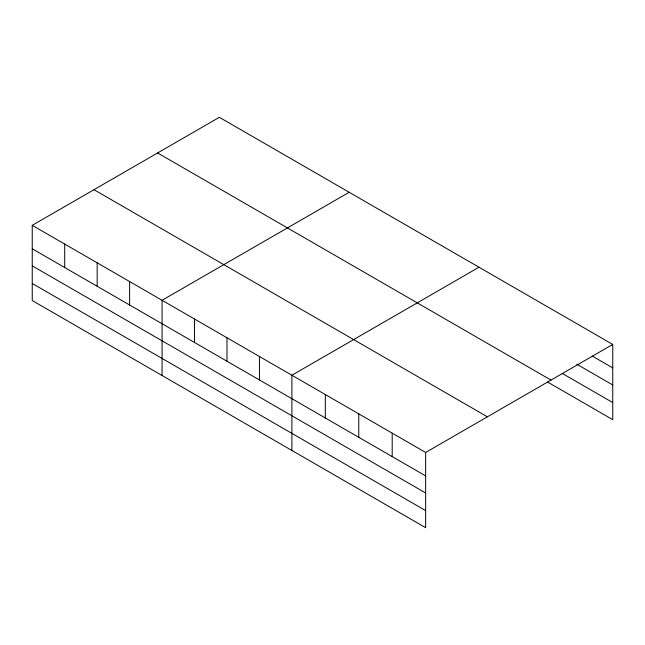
<?xml version="1.0" encoding="UTF-8"?>
<svg xmlns="http://www.w3.org/2000/svg" width="645" height="645" viewBox="0 0 645 645"><rect width="100%" height="100%" fill="white"/><g stroke="black" fill="none" stroke-linecap="round" stroke-linejoin="round"><path stroke-width="0.97" d="M425.644 492.998L425.644 452.468L32.25 225.339L32.25 300.554L425.644 527.683L425.644 492.998L32.25 265.869M547.589 382.034L612.75 419.661L612.75 344.446L219.356 117.317L32.25 225.339M349.179 192.266L162.072 300.296L162.072 375.511M478.993 267.224L291.895 375.245L291.895 450.46M425.644 452.468L612.75 344.446M592.175 356.008L612.75 367.892M576.743 364.183L612.75 384.976M562.166 373.366L612.75 402.577M157.614 152.962L551.007 380.09M93.993 189.695L487.386 416.815M32.25 248.793L425.644 475.913M32.25 283.478L425.644 510.598M392.208 433.158L392.208 456.612M358.765 413.856L358.765 437.302M325.33 394.547L325.33 418M259.435 356.508L259.435 379.953M226.984 337.77L226.984 361.216M194.524 319.033L194.524 342.479M129.613 281.559L129.613 305.004M97.161 262.813L97.161 286.267M64.702 244.076L64.702 267.53"/></g></svg>
